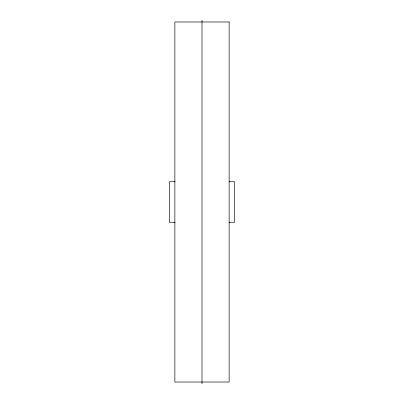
<?xml version="1.0" encoding="UTF-8"?>
<svg xmlns="http://www.w3.org/2000/svg" width="404" height="404" viewBox="0 0 404 404"><rect width="100%" height="100%" fill="white"/><g stroke="black" fill="none" stroke-linecap="round" stroke-linejoin="round"><path stroke-width="0.61" d="M175.109 181.739L169.438 181.739L169.438 222.261L175.109 222.261M229.093 181.739L234.562 181.739L234.562 222.261L229.093 222.261M202 20.2L202 383.8M229.139 21.983L174.861 21.983L174.861 382.017L229.139 382.017L229.139 21.983"/></g></svg>
